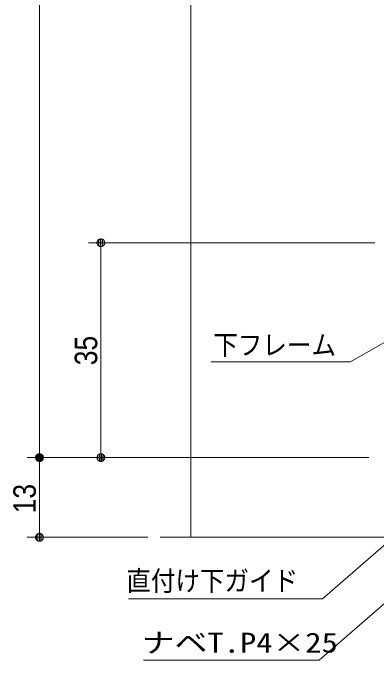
# Model space of a CAD drawing. Units: millimetres, scale not verified, with parts at other scales. Extents: x -6062 to 6062, y -3045 to 3045.
# Drawn here: x 149 to 741, y -2200 to -1145 of the extents above; entities that cross this region are included whole.
import ezdxf
from ezdxf.enums import TextEntityAlignment as Align

# ---------------------------------------------------------------- set-up
doc = ezdxf.new("R2010")
doc.units = ezdxf.units.MM
doc.header["$LTSCALE"] = 20
for name, color, linetype, lineweight in [('0-0_2寸法-1', 7, 'Continuous', 9), ('0-1_0', 7, 'Continuous', 9), ('0-3_2寸法-3', 7, 'Continuous', 9), ('0-4_3一般', 7, 'Continuous', 9)]:
    doc.layers.add(name, color=color, linetype=linetype, lineweight=lineweight)
doc.styles.add('ＭＳ ゴシック', font='')
doc.styles.add('ＭＳ Ｐゴシック', font='')
doc.styles.get('ＭＳ ゴシック').set_extended_font_data('MS Gothic')
doc.styles.get('ＭＳ Ｐゴシック').set_extended_font_data('MS PGothic')

# ---------------------------------------------------------------- blocks, each defined once
blk = doc.blocks.new('_Dot')
at = {"layer": '0-1_0'}
for p, q in [((-10, 0), (-20, 0)), ((9.78, 2), (-9.78, 2)), ((7.99, 6), (-7.99, 6)), ((9.16, -3.98), (-9.16, -3.98)), ((6, -7.98), (-6, -7.98))]:
    blk.add_line(p, q, dxfattribs=at)
for points in [[(10, 0), (9.92, 1.25), (9.69, 2.49), (9.3, 3.68), (8.76, 4.82), (8.09, 5.88), (7.29, 6.85), (6.37, 7.71), (5.36, 8.44), (4.26, 9.05), (3.09, 9.51), (1.87, 9.82), (0.63, 9.98), (-0.63, 9.98), (-1.87, 9.82), (-3.09, 9.51), (-4.26, 9.05), (-5.36, 8.44), (-6.37, 7.71), (-7.29, 6.85), (-8.09, 5.88), (-8.76, 4.82), (-9.3, 3.68), (-9.69, 2.49), (-9.92, 1.25), (-10, 0), (0, 0)], [(-10, 0), (-9.92, -1.25), (-9.69, -2.49), (-9.3, -3.68), (-8.76, -4.82), (-8.09, -5.88), (-7.29, -6.85), (-6.37, -7.71), (-5.36, -8.44), (-4.26, -9.05), (-3.09, -9.51), (-1.87, -9.82), (-0.63, -9.98), (0.63, -9.98), (1.87, -9.82), (3.09, -9.51), (4.26, -9.05), (5.36, -8.44), (6.37, -7.71), (7.29, -6.85), (8.09, -5.88), (8.76, -4.82), (9.3, -3.68), (9.69, -2.49), (9.92, -1.25), (10, 0), (0, 0)]]:
    blk.add_lwpolyline(points, close=True, dxfattribs=at)
blk = doc.blocks.new('グループ-58')
at = {"layer": '0-4_3一般'}
blk.add_line((43523.7, -40000), (73923.7, -40000), dxfattribs=at)
blk = doc.blocks.new('グループ-92')
at = {"layer": '0-4_3一般'}
blk.add_line((44523.7, 19804.9), (44523.7, -40000), dxfattribs=at)
blk.add_blockref('グループ-58', (0, 0), dxfattribs=at)

msp = doc.modelspace()

# ---------------------------------------------------------------- linework, layer by layer
at = {"layer": '0-0_2寸法-1'}
for p, q in [((192.31, 527.53), (192.31, -1857.29)), ((738.68, -1520), (272.31, -1520)), ((292.31, -1857.29), (292.31, -1532.71)), ((628.68, -1870), (172.31, -1870)), ((272.31, -1870), (172.31, -1870)), ((728.68, -1870), (272.31, -1870)), ((192.31, -1882.71), (192.31, -1987.29)), ((368.68, -2000), (172.31, -2000))]:
    msp.add_line(p, q, dxfattribs=at)
at = {"layer": '0-3_2寸法-3'}
for points in [[(758.68, -1679.63), (698.68, -1714.27), (471.8, -1714.27)], [(768.68, -2000), (653.21, -2100), (337.2, -2100)], [(803.68, -2065.13), (647.95, -2200), (361.65, -2200)]]:
    msp.add_lwpolyline(points, dxfattribs=at)

# ---------------------------------------------------------------- block references
at = {"layer": '0-0_2寸法-1', "xscale": 0.6356201, "yscale": 0.6356201}
for p, rotation in [((292.31, -1520), 90), ((192.31, -1870), 270), ((192.31, -1870), 90), ((292.31, -1870), 270), ((192.31, -2000), 270)]:
    msp.add_blockref('_Dot', p, dxfattribs=dict(at, rotation=rotation))
at = {"layer": '0-4_3一般', "xscale": 0.05, "yscale": 0.05}
msp.add_blockref('グループ-92', (-1787.5, 0), dxfattribs=at)

# ---------------------------------------------------------------- texts
at = {"layer": '0-0_2寸法-1', "style": 'ＭＳ Ｐゴシック', "width": 0.9}
for s, p in [('35', (297.37, -1719.59)), ('13', (197.27, -1960.93))]:
    msp.add_text(s, height=36.66, rotation=90, dxfattribs=at).set_placement(p, align=Align.BOTTOM_LEFT)
at = {"layer": '0-3_2寸法-3', "style": 'ＭＳ ゴシック'}
for s, width, p in [('下フレーム', 0.9, (475.46, -1712.65)), ('直付け下ガイド', 0.9, (333.75, -2096.83)), ('ナベT.P4×25', 1.2, (359.15, -2197.61))]:
    msp.add_text(s, height=32.55, dxfattribs=dict(at, width=width)).set_placement(p, align=Align.BOTTOM_LEFT)

doc.saveas('drawing.dxf')
